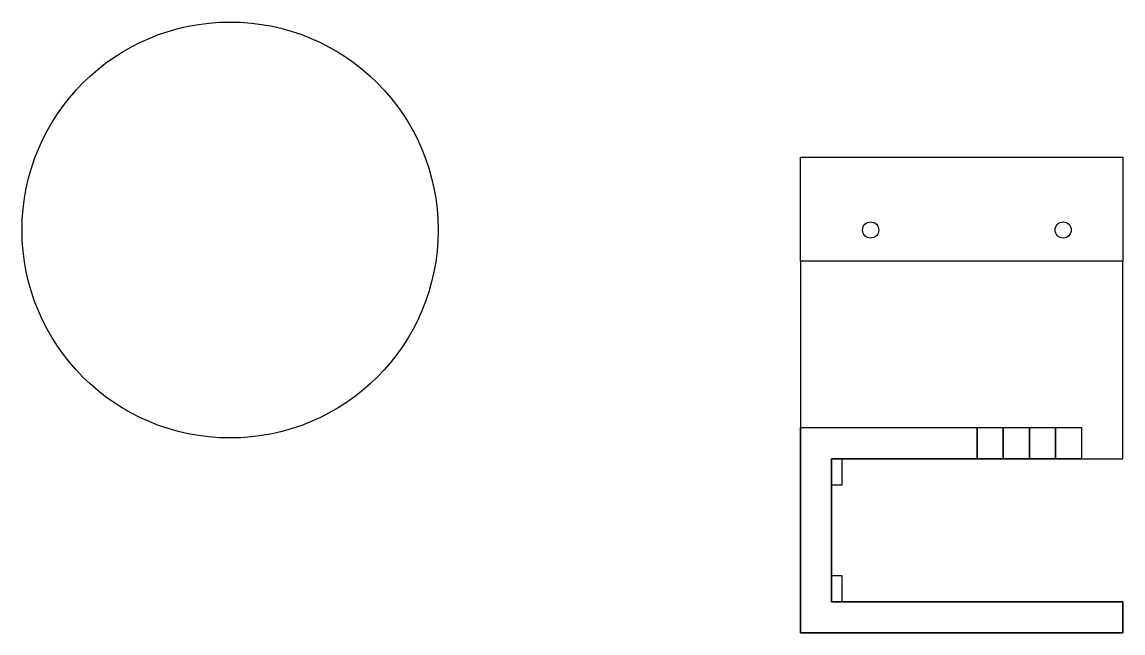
# Model space of a CAD drawing. Header units: millimetres. Extents: x -152 to 60, y -2 to 116.
import ezdxf

# ---------------------------------------------------------------- set-up
doc = ezdxf.new("R2010")
doc.units = ezdxf.units.MM
doc.header["$MEASUREMENT"] = 0

msp = doc.modelspace()

# ---------------------------------------------------------------- linework, layer by layer
for points in [[(60, 69.5), (-2, 69.5), (-2, 89.5), (60, 89.5)], [(4, 4), (4, 31.5), (60, 31.5), (60, 69.5), (-2, 69.5), (-2, -2), (60, -2), (60, 4)], [(4, 4), (60, 4), (60, -2), (-2, -2), (-2, 37.5), (32, 37.5), (32, 31.5), (4, 31.5)], [(32, 37.5), (37, 37.5), (37, 31.5), (32, 31.5)], [(37, 37.5), (42, 37.5), (42, 31.5), (37, 31.5)], [(42, 37.5), (47, 37.5), (47, 31.5), (42, 31.5)], [(47, 37.5), (52, 37.5), (52, 31.5), (47, 31.5)]]:
    msp.add_lwpolyline(points, close=True)
at = {"color": 7, "lineweight": 0}
for points in [[(9.95, 75.5, 1), (13.05, 75.5, -1)], [(46.95, 75.5, 1), (50.05, 75.5, -1)]]:
    msp.add_lwpolyline(points, format="xyb", close=True, dxfattribs=at)
at = {"lineweight": 0}
for points in [[(-2, 69.5), (60, 69.5), (60, 31.5), (60, 69.5), (-2, 69.5), (-2, 37.5)], [(32, 31.5), (32, 37.5), (32, 31.5), (60, 31.5)]]:
    msp.add_lwpolyline(points, close=True, dxfattribs=at)
at = {"elevation": -4}
for points in [[(4, 26.5), (6, 26.5), (6, 31.5), (4, 31.5)], [(4, 4), (6, 4), (6, 9), (4, 9)]]:
    msp.add_lwpolyline(points, close=True, dxfattribs=at)
at = {"color": 7, "lineweight": 0, "extrusion": (1.14604e-16, -1, 0), "elevation": 2}
msp.add_lwpolyline([(60, 60), (-2, 60), (-2, -4), (60, -4)], close=True, dxfattribs=at)
at = {"lineweight": 0}
msp.add_polyline3d([(32, 37.5, 60), (32, 37.5, 0), (32, 31.5, 0), (60, 31.5, 0), (60, 69.5, 0), (60, 31.5, 0), (32, 31.5, 0), (32, 37.5, 0), (32, 31.5, 0), (60, 31.5, 0), (60, 69.5, 0), (-2, 69.5, 0), (-2, 37.5, 0), (-2, 69.5, 0), (60, 69.5, 0), (-2, 69.5, 0), (-2, 37.5, 0), (32, 37.5, 0), (-2, 37.5, 0), (32, 37.5, 0), (-2, 37.5, 0), (32, 37.5, 0), (-2, 37.5, 0), (32, 37.5, 0), (32, 31.5, 0), (60, 31.5, 0), (60, 69.5, 0), (-2, 69.5, 0), (-2, 37.5, 0), (-2, 37.5, 60)], close=True, dxfattribs=at)
for centre, radius in [((-111.63, 75.5), 40), ((11.5, 75.5), 1.55), ((48.5, 75.5), 1.55)]:
    msp.add_circle(centre, radius)
at = {"color": 7, "lineweight": 0}
for centre, start, end in [((11.5, 75.5), 0, 180), ((11.5, 75.5), 0, 180), ((11.5, 75.5), 0, 180), ((11.5, 75.5), 0, 180), ((11.5, 75.5), 0, 180), ((11.5, 75.5), 0, 180), ((11.5, 75.5), 0, 180), ((11.5, 75.5), 0, 180), ((48.5, 75.5), 0, 180), ((48.5, 75.5), 0, 180), ((48.5, 75.5), 0, 180), ((48.5, 75.5), 0, 180), ((48.5, 75.5), 0, 180), ((48.5, 75.5), 0, 180), ((48.5, 75.5), 0, 180), ((11.5, 75.5), 180, 0), ((11.5, 75.5), 180, 0), ((11.5, 75.5), 180, 0), ((11.5, 75.5), 180, 0), ((11.5, 75.5), 180, 0), ((11.5, 75.5), 180, 0), ((48.5, 75.5), 180, 0), ((48.5, 75.5), 180, 0), ((48.5, 75.5), 180, 0), ((48.5, 75.5), 180, 0), ((48.5, 75.5), 180, 0)]:
    msp.add_arc(centre, 1.55, start, end, dxfattribs=at)

doc.saveas('drawing.dxf')
